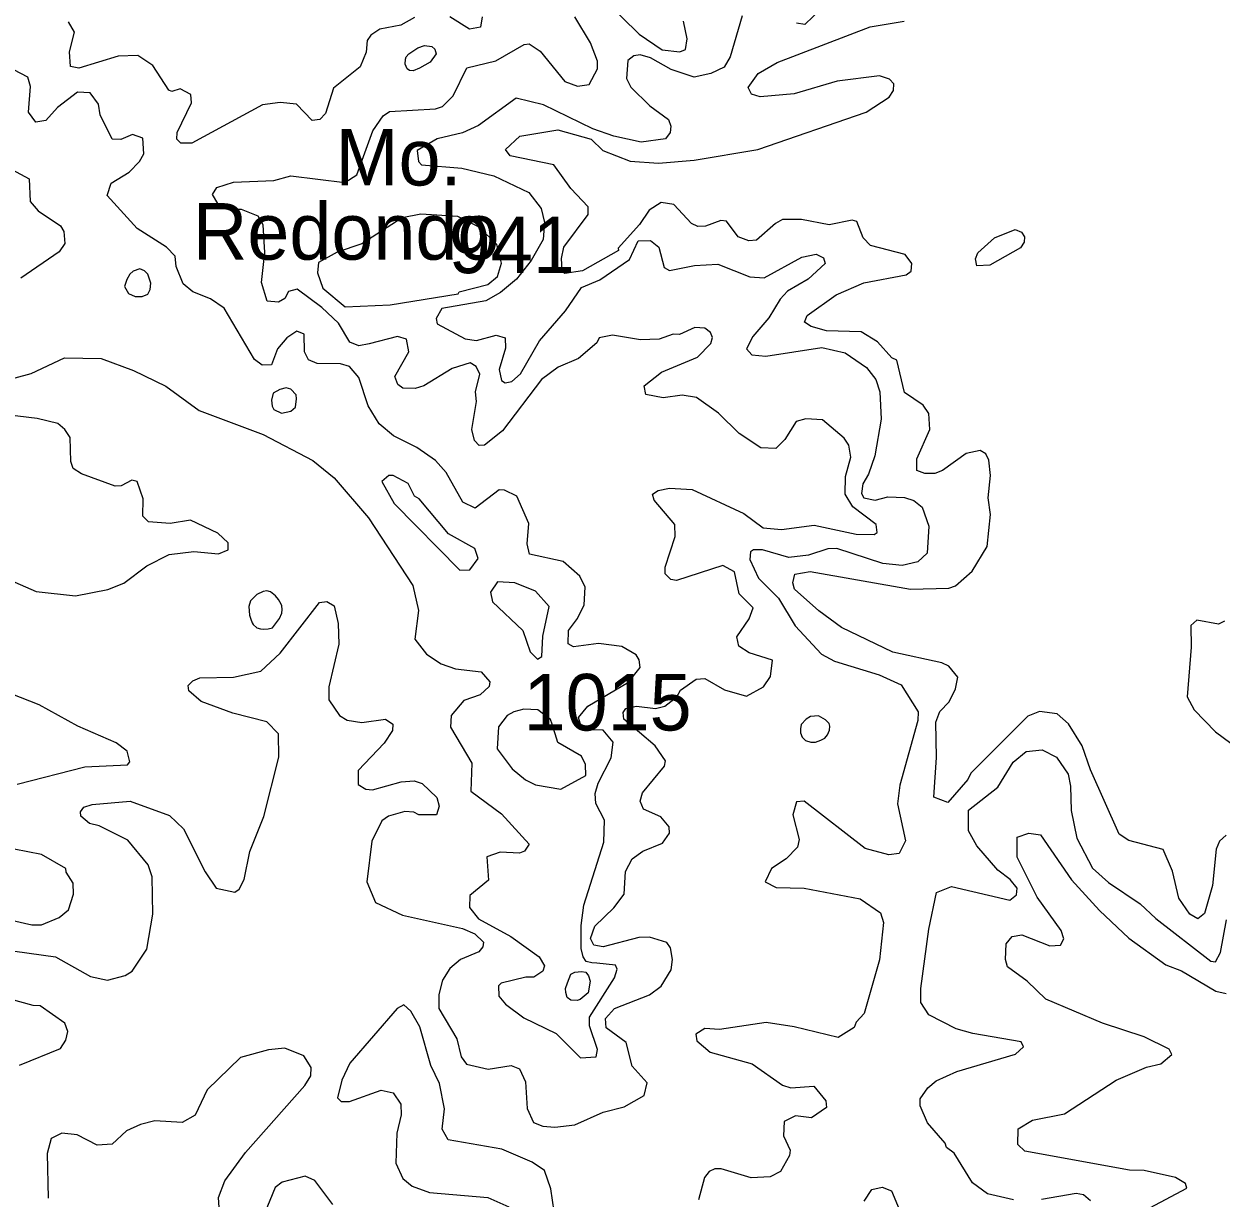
# Model space of a CAD drawing. Header units: kilometres. Extents: x 178.1 to 232.4, y 8228.7 to 8284.8.
# Drawn here: x 190.033 to 193.422, y 8277.547 to 8280.871 of the extents above; entities that cross this region are included whole.
import ezdxf

# ---------------------------------------------------------------- set-up
doc = ezdxf.new("R2010")
doc.units = ezdxf.units.KM
for name, color, linetype in [('1', 7, 'Continuous'), ('2', 7, 'Continuous'), ('21', 7, 'Continuous'), ('27', 7, 'Continuous')]:
    doc.layers.add(name, color=color, linetype=linetype)
doc.styles.add('dgn002', font='dgn002.shx')
doc.styles.add('dgn044', font='dgn044.shx')

msp = doc.modelspace()

# ---------------------------------------------------------------- linework, layer by layer
at = {"layer": '1', "color": 5, "linetype": 'Continuous', "lineweight": 13, "flags": 128}
for points in [[(190.3175, 8280.1274), (190.3291, 8280.1075), (190.3474, 8280.0992), (190.3673, 8280.0992), (190.3838, 8280.1058), (190.3905, 8280.1191), (190.3921, 8280.1373), (190.3838, 8280.1622), (190.3739, 8280.1721), (190.3606, 8280.1771), (190.3424, 8280.1705), (190.3324, 8280.1622), (190.3241, 8280.1473), (190.3175, 8280.1274)], [(190.7386, 8279.8256), (190.7337, 8279.8057), (190.7353, 8279.7891), (190.7403, 8279.7792), (190.7618, 8279.7692), (190.7884, 8279.7742), (190.8016, 8279.7858), (190.805, 8279.809), (190.8033, 8279.8206), (190.7884, 8279.8372), (190.7751, 8279.8405), (190.7569, 8279.8356), (190.7386, 8279.8256)], [(191.1517, 8279.5264), (191.1385, 8279.5339), (191.1211, 8279.5701), (191.0784, 8279.5929), (191.0655, 8279.5924), (191.0466, 8279.5757), (191.0811, 8279.5133), (191.2674, 8279.3242), (191.2951, 8279.3252), (191.319, 8279.3576), (191.3096, 8279.3861), (191.2348, 8279.4274), (191.1517, 8279.5264)], [(191.4664, 8279.0932), (191.487, 8279.0729), (191.4987, 8279.0806), (191.5022, 8279.1375), (191.5197, 8279.2214), (191.4815, 8279.2655), (191.423, 8279.2883), (191.3738, 8279.2913), (191.3542, 8279.2627), (191.3597, 8279.2345), (191.4453, 8279.1542), (191.4664, 8279.0932)], [(191.3725, 8278.8193), (191.4153, 8278.762), (191.4529, 8278.731), (191.4808, 8278.7168), (191.5527, 8278.705), (191.6235, 8278.7431), (191.6224, 8278.7742), (191.6118, 8278.7981), (191.544, 8278.8371), (191.5284, 8278.8887), (191.5236, 8278.9021), (191.4879, 8278.9292), (191.4481, 8278.9308), (191.4201, 8278.9237), (191.401, 8278.9135), (191.3767, 8278.8807), (191.3725, 8278.8193)], [(191.5808, 8278.181), (191.5929, 8278.1871), (191.611, 8278.1888), (191.6239, 8278.1871), (191.6317, 8278.1767), (191.636, 8278.1612), (191.6299, 8278.1284), (191.6075, 8278.1095), (191.5989, 8278.1069), (191.5816, 8278.1077), (191.5713, 8278.1155), (191.567, 8278.1293), (191.5661, 8278.1405), (191.5722, 8278.1569), (191.5808, 8278.181)]]:
    msp.add_lwpolyline(points, dxfattribs=at)
at = {"layer": '2', "color": 3, "linetype": 'Continuous', "lineweight": 0, "flags": 128}
for points in [[(191.6765, 8280.9388), (191.7748, 8280.8412), (191.8402, 8280.7968), (191.8897, 8280.7914), (191.9055, 8280.7982), (191.9102, 8280.8284), (191.9007, 8280.8784)], [(192.2908, 8280.9144), (192.2441, 8280.869), (192.2206, 8280.873)], [(191.139, 8280.8883), (191.0997, 8280.8668), (191.0405, 8280.8554), (191.0154, 8280.8389), (191.0049, 8280.8235), (191.0016, 8280.7904), (190.985, 8280.7487), (190.9097, 8280.689), (190.8862, 8280.6167), (190.8709, 8280.6001), (190.8486, 8280.5974), (190.8049, 8280.6436), (190.758, 8280.648), (190.708, 8280.6418), (190.5086, 8280.5331), (190.4772, 8280.5331), (190.4656, 8280.5446), (190.4667, 8280.5632), (190.5074, 8280.6474), (190.5056, 8280.6711), (190.475, 8280.6873), (190.452, 8280.6794), (190.4434, 8280.6833), (190.3978, 8280.7525), (190.3556, 8280.7813), (190.2998, 8280.7796), (190.1879, 8280.7454), (190.1646, 8280.7504), (190.1622, 8280.7913), (190.1763, 8280.8471), (190.1589, 8280.8767)], [(191.3141, 8279.8021), (191.3113, 8279.829), (191.3238, 8279.8795), (191.3136, 8279.9009), (191.2965, 8279.9117), (191.2453, 8279.8957), (191.165, 8279.846), (191.1404, 8279.8384), (191.106, 8279.84), (191.0911, 8279.8499), (191.0826, 8279.8723), (191.1229, 8279.9429), (191.1161, 8279.978), (191.0905, 8279.9862), (191.01, 8279.9647), (190.9807, 8279.9599), (190.9558, 8279.9699), (190.9239, 8280.0233), (190.8764, 8280.0677), (190.8066, 8280.12), (190.7819, 8280.1132), (190.7712, 8280.0939), (190.7539, 8280.0835), (190.7216, 8280.0858), (190.7054, 8280.1385), (190.7152, 8280.224), (190.7101, 8280.3023), (190.6957, 8280.3261), (190.649, 8280.3451), (190.617, 8280.3453), (190.5819, 8280.362), (190.567, 8280.3876), (190.5789, 8280.4075), (190.6258, 8280.4223), (190.74, 8280.4273), (190.7883, 8280.4406), (190.9418, 8280.4215), (190.9752, 8280.4431), (191.0211, 8280.5684), (191.0498, 8280.6101), (191.0675, 8280.6231), (191.1984, 8280.63), (191.2182, 8280.6364), (191.2479, 8280.6672), (191.2865, 8280.7466), (191.3693, 8280.7658), (191.4493, 8280.8125), (191.4634, 8280.8139), (191.4945, 8280.7936), (191.5646, 8280.7075), (191.6003, 8280.6943), (191.633, 8280.6989), (191.6565, 8280.7436), (191.6567, 8280.765), (191.6368, 8280.817), (191.5926, 8280.8908)], [(191.3304, 8280.8907), (191.3258, 8280.861), (191.294, 8280.8557), (191.2384, 8280.8902)], [(192.0662, 8280.8934), (192.0323, 8280.7774), (192.0153, 8280.7486), (191.9779, 8280.7299), (191.9308, 8280.7195), (191.8655, 8280.7412), (191.807, 8280.7743), (191.7776, 8280.783), (191.7594, 8280.7798), (191.7424, 8280.7669), (191.7392, 8280.7162), (191.7511, 8280.692), (191.8046, 8280.6383), (191.8573, 8280.6), (191.864, 8280.5815), (191.8624, 8280.5632)], [(192.1104, 8280.5147), (192.4178, 8280.6204), (192.4829, 8280.6629), (192.4945, 8280.6819), (192.4955, 8280.7012), (192.4836, 8280.7142), (192.4549, 8280.7234), (192.335, 8280.7088), (192.214, 8280.6723), (192.1175, 8280.6646), (192.0923, 8280.6716), (192.0833, 8280.6911), (192.1115, 8280.7305), (192.1654, 8280.7616), (192.4284, 8280.8624), (192.5251, 8280.8784)], [(191.1227, 8280.7859), (191.1477, 8280.8029), (191.1674, 8280.8092), (191.1879, 8280.8065), (191.196, 8280.7993), (191.1995, 8280.7859), (191.1834, 8280.7627), (191.1531, 8280.7457), (191.1352, 8280.7376), (191.1244, 8280.7385), (191.1182, 8280.743), (191.1119, 8280.7564), (191.1128, 8280.7707), (191.1155, 8280.7779), (191.1227, 8280.7859)], [(190.3698, 8280.547), (190.34, 8280.5572), (190.3076, 8280.5431), (190.2828, 8280.5447), (190.2486, 8280.6129), (190.244, 8280.6437), (190.2206, 8280.676), (190.1847, 8280.677), (190.1281, 8280.6336), (190.0951, 8280.5976), (190.0664, 8280.5926), (190.0454, 8280.6208), (190.0517, 8280.6934), (190.0435, 8280.7195), (190.0042, 8280.7403)], [(191.4264, 8280.6609), (191.3196, 8280.5831), (191.2748, 8280.5625), (191.2032, 8280.5449), (191.1466, 8280.5123), (191.1496, 8280.4816), (191.1589, 8280.472), (191.2725, 8280.462), (191.3636, 8280.4403), (191.4619, 8280.3933), (191.497, 8280.3483), (191.5069, 8280.3082), (191.5028, 8280.2604), (191.4692, 8280.2011), (191.4278, 8280.1478), (191.3823, 8280.1106), (191.3407, 8280.0868), (191.2163, 8280.0653), (191.1996, 8280.0371), (191.2025, 8280.0215), (191.2821, 8279.9796), (191.3138, 8279.9749), (191.3703, 8279.9897), (191.3955, 8279.9818), (191.3966, 8279.9528), (191.3785, 8279.8925), (191.3852, 8279.8618), (191.3952, 8279.855), (191.4141, 8279.8586), (191.4388, 8279.8805), (191.4926, 8279.9738), (191.5657, 8280.0582), (191.6119, 8280.1243), (191.6635, 8280.1462), (191.747, 8280.2039), (191.7718, 8280.2563), (191.8064, 8280.2579), (191.8301, 8280.2392), (191.8456, 8280.1811), (191.8609, 8280.1726), (191.9313, 8280.1873), (191.9972, 8280.1903), (192.0882, 8280.1551), (192.1287, 8280.152), (192.2355, 8280.21), (192.2759, 8280.2185), (192.2968, 8280.2082), (192.3015, 8280.1921), (192.2535, 8280.1486), (192.1947, 8280.114), (192.1735, 8280.0916), (192.1417, 8280.0385), (192.0962, 8279.9863), (192.0788, 8279.9507), (192.0941, 8279.9343), (192.1333, 8279.9305), (192.2921, 8279.9548), (192.3582, 8279.9392), (192.4183, 8279.8977), (192.4449, 8279.8644), (192.4564, 8279.8297), (192.4598, 8279.7519), (192.442, 8279.648), (192.4243, 8279.5961), (192.4078, 8279.5688), (192.4044, 8279.5414), (192.4107, 8279.5296), (192.4427, 8279.5226), (192.4788, 8279.532), (192.5258, 8279.5302), (192.552, 8279.522), (192.5757, 8279.5032), (192.5949, 8279.449), (192.5902, 8279.3723), (192.5636, 8279.3479), (192.5192, 8279.338), (192.465, 8279.3432), (192.3342, 8279.3855), (192.3086, 8279.3853), (192.2543, 8279.3671), (192.1988, 8279.3608), (192.1242, 8279.3821), (192.0986, 8279.3821), (192.0898, 8279.3765), (192.0881, 8279.3545), (192.1127, 8279.3017), (192.169, 8279.245), (192.2164, 8279.1667), (192.2912, 8279.0867), (192.3277, 8279.0672), (192.4541, 8279.0281), (192.5168, 8278.9999), (192.5649, 8278.9232), (192.5635, 8278.8993), (192.5127, 8278.7156)], [(191.6435, 8280.574), (191.5039, 8280.6418), (191.4264, 8280.6609)], [(193.0524, 8278.7591), (193.0294, 8278.8275), (192.9898, 8278.89), (192.9583, 8278.9176), (192.9081, 8278.9244), (192.8747, 8278.9114), (192.7137, 8278.7499), (192.7051, 8278.732), (192.6482, 8278.6667), (192.6087, 8278.6816), (192.6162, 8278.7939), (192.6143, 8278.8944), (192.6264, 8278.9245), (192.6528, 8278.9517), (192.6705, 8278.989), (192.6766, 8279.0216), (192.6511, 8279.0525), (192.6313, 8279.0622), (192.4931, 8279.0926), (192.3474, 8279.1622), (192.2834, 8279.2095), (192.2147, 8279.2711), (192.21, 8279.2891), (192.2152, 8279.3128), (192.2584, 8279.3212), (192.543, 8279.2704), (192.6516, 8279.2739), (192.6704, 8279.2804), (192.7173, 8279.322), (192.7597, 8279.3917), (192.7693, 8279.482), (192.7629, 8279.5294), (192.7695, 8279.5923), (192.7645, 8279.6363), (192.7558, 8279.6537), (192.7404, 8279.6635), (192.7009, 8279.6549), (192.6333, 8279.6066), (192.6121, 8279.5983), (192.5838, 8279.5986), (192.561, 8279.6064), (192.5606, 8279.6395), (192.598, 8279.7231), (192.595, 8279.7684), (192.5787, 8279.7915), (192.5257, 8279.8273), (192.5039, 8279.9187), (192.4899, 8279.9256), (192.4494, 8279.9708), (192.4029, 8279.9991), (192.3047, 8280.0019), (192.2618, 8280.0146), (192.2432, 8280.0268), (192.2506, 8280.0453), (192.3323, 8280.1035), (192.4106, 8280.1376), (192.5311, 8280.1605), (192.5451, 8280.1708), (192.547, 8280.1923), (192.5277, 8280.2178), (192.4298, 8280.2437), (192.4091, 8280.2648), (192.3906, 8280.3116), (192.3781, 8280.3151), (192.313, 8280.3023), (192.2346, 8280.3172), (192.1808, 8280.317), (192.1605, 8280.3054), (192.1066, 8280.2584), (192.0854, 8280.2564), (192.0553, 8280.2683), (192.022, 8280.3119), (192.006, 8280.3138), (191.9628, 8280.2977), (191.9407, 8280.2976), (191.9233, 8280.3061), (191.8731, 8280.3591), (191.8372, 8280.3649), (191.8034, 8280.3432), (191.7756, 8280.303), (191.7153, 8280.2362), (191.7159, 8280.2289), (191.6145, 8280.1713), (191.5641, 8280.1642), (191.5564, 8280.1748), (191.5548, 8280.2066), (191.5617, 8280.2391), (191.6302, 8280.3311), (191.6301, 8280.3532), (191.5811, 8280.4045), (191.5328, 8280.4716), (191.4095, 8280.4973), (191.3966, 8280.5148), (191.4373, 8280.5529), (191.5448, 8280.5706)], [(191.5448, 8280.5706), (191.6385, 8280.5441), (191.6715, 8280.5119), (191.7496, 8280.4818), (191.8294, 8280.4769)], [(191.8624, 8280.5632), (191.8492, 8280.545), (191.7804, 8280.5362), (191.7028, 8280.5526), (191.6435, 8280.574)], [(190.3304, 8280.4513), (190.36, 8280.4808), (190.3727, 8280.5029), (190.3698, 8280.547)], [(191.8294, 8280.4769), (191.9306, 8280.4852), (192.1104, 8280.5147)], [(189.9589, 8280.4796), (190.0479, 8280.4324), (190.0508, 8280.368), (190.0734, 8280.3419), (190.1359, 8280.2988), (190.1457, 8280.2835), (190.149, 8280.2493), (190.1328, 8280.2256), (190.0239, 8280.151)], [(190.4612, 8280.2137), (190.4364, 8280.2385), (190.353, 8280.2917), (190.2684, 8280.3851), (190.2798, 8280.42), (190.3304, 8280.4513)], [(190.8672, 8280.1949), (190.8641, 8280.1659), (190.8792, 8280.1228), (190.9427, 8280.0696), (191.0701, 8280.0754), (191.2625, 8280.1067), (191.2655, 8280.1119), (191.3458, 8280.1335), (191.3734, 8280.156), (191.3849, 8280.1938), (191.3718, 8280.2463), (191.3215, 8280.2953), (191.2617, 8280.3253), (191.157, 8280.332), (191.1039, 8280.322), (190.9899, 8280.2483), (190.9193, 8280.225), (190.8672, 8280.1949)], [(192.8388, 8280.2886), (192.8575, 8280.281), (192.8655, 8280.2683), (192.8647, 8280.253), (192.8542, 8280.2373), (192.7676, 8280.1878), (192.7303, 8280.1859), (192.7267, 8280.2059), (192.7335, 8280.2226), (192.7807, 8280.2652), (192.8388, 8280.2886)], [(191.3849, 8278.635), (191.4635, 8278.5487), (191.4501, 8278.529), (191.4361, 8278.5231), (191.3809, 8278.5263), (191.3431, 8278.5134), (191.3486, 8278.4475), (191.2954, 8278.4036), (191.2947, 8278.3696), (191.3195, 8278.3373), (191.4118, 8278.2873), (191.4915, 8278.2301), (191.5063, 8278.2043), (191.5023, 8278.1897), (191.4764, 8278.1724), (191.4536, 8278.1724), (191.3836, 8278.1558), (191.3768, 8278.148), (191.3774, 8278.1191), (191.3962, 8278.0959), (191.4483, 8278.0572), (191.5394, 8278.0134), (191.6086, 8277.9443), (191.653, 8277.9473), (191.6564, 8277.9681), (191.6343, 8278.0351), (191.6338, 8278.0597), (191.7053, 8278.171), (191.7124, 8278.1955), (191.7075, 8278.2067), (191.6545, 8278.2119), (191.6403, 8278.2129), (191.6248, 8278.2173), (191.6158, 8278.2305), (191.6107, 8278.2537), (191.6101, 8278.319), (191.6178, 8278.3765), (191.6749, 8278.555), (191.6761, 8278.6167), (191.6522, 8278.6644), (191.65, 8278.6922), (191.6587, 8278.7221), (191.6957, 8278.7933), (191.7011, 8278.8378), (191.6724, 8278.8718), (191.6138, 8278.8727), (191.6025, 8278.9071), (191.6291, 8278.9393), (191.7447, 8279.0077), (191.7773, 8279.0493), (191.775, 8279.071), (191.7658, 8279.0851), (191.7257, 8279.1089), (191.6594, 8279.1171), (191.5886, 8279.1075), (191.5733, 8279.1157), (191.5749, 8279.154), (191.6003, 8279.1875), (191.6188, 8279.2266), (191.6219, 8279.2769), (191.6069, 8279.3079), (191.5596, 8279.3492), (191.4641, 8279.3699), (191.4577, 8279.399), (191.4625, 8279.4568), (191.4287, 8279.5339), (191.3939, 8279.5514), (191.3784, 8279.5518), (191.3108, 8279.4997), (191.2757, 8279.5168), (191.2286, 8279.6011), (191.1985, 8279.6346), (191.1448, 8279.6719), (191.0792, 8279.7049), (191.0385, 8279.739), (191.0077, 8279.7901), (190.9809, 8279.8698), (190.9547, 8279.9014), (190.9288, 8279.9089), (190.8633, 8279.9091), (190.8384, 8279.9194), (190.8275, 8279.9429), (190.8264, 8279.9929), (190.8051, 8280.0011), (190.7767, 8279.982), (190.7504, 8279.951), (190.7339, 8279.9058), (190.7071, 8279.9043), (190.6856, 8279.9206), (190.5995, 8280.0658), (190.5607, 8280.0923), (190.5106, 8280.1124), (190.4832, 8280.1347), (190.4635, 8280.1839), (190.4612, 8280.2137)], [(191.637, 8278.2816), (191.6489, 8278.3167), (191.7032, 8278.3689), (191.732, 8278.4077), (191.7359, 8278.4719), (191.7547, 8278.5075), (191.7852, 8278.5296), (191.8404, 8278.5523), (191.8607, 8278.5802), (191.86, 8278.5982), (191.8363, 8278.6266), (191.7871, 8278.6484), (191.7778, 8278.6711), (191.7839, 8278.6947), (191.8462, 8278.77), (191.8488, 8278.785), (191.8196, 8278.8277), (191.7314, 8278.9029), (191.729, 8278.9217), (191.7368, 8278.9329), (191.767, 8278.9392), (191.8213, 8278.9331), (191.8476, 8278.9397), (191.8816, 8278.9657), (191.892, 8278.9852), (191.9363, 8279.0163), (191.961, 8279.0179), (192.0163, 8278.9854), (192.0782, 8278.9677), (192.1272, 8278.9941), (192.1467, 8279.0232), (192.1526, 8279.0698), (192.0863, 8279.0902), (192.0569, 8279.1094), (192.0515, 8279.1362), (192.0866, 8279.1871), (192.0979, 8279.2177), (192.0574, 8279.2575), (192.0443, 8279.3199), (192.0115, 8279.3373), (191.8801, 8279.2952), (191.8642, 8279.2986), (191.8483, 8279.3144), (191.8479, 8279.3333), (191.877, 8279.4194), (191.8756, 8279.4535), (191.8175, 8279.5226), (191.812, 8279.54), (191.8289, 8279.5504), (191.8608, 8279.5567), (191.9244, 8279.5533), (192.0708, 8279.4846), (192.1257, 8279.4447), (192.1775, 8279.44), (192.2705, 8279.4521), (192.3891, 8279.4265), (192.4401, 8279.4252), (192.4481, 8279.4308), (192.4453, 8279.454), (192.3798, 8279.5037), (192.358, 8279.5394), (192.3593, 8279.5897), (192.3741, 8279.6441), (192.368, 8279.678), (192.355, 8279.6977), (192.294, 8279.7504), (192.2468, 8279.7526), (192.2193, 8279.7453), (192.187, 8279.694), (192.1614, 8279.6689), (192.1192, 8279.6706), (192.0574, 8279.7115), (191.9994, 8279.7686), (191.9369, 8279.8132), (191.896, 8279.8202), (191.8428, 8279.8127), (191.7936, 8279.8221), (191.7886, 8279.8459), (191.8376, 8279.8849), (191.9398, 8279.9272), (191.9777, 8279.9659), (191.9824, 8279.983), (191.977, 8279.9969), (191.9611, 8280.0092), (191.9322, 8280.0118), (191.8891, 8279.9917), (191.8708, 8279.9926), (191.8318, 8279.9782), (191.7785, 8279.9765), (191.6995, 8279.9894), (191.6613, 8279.9817), (191.6545, 8279.9682), (191.603, 8279.9239), (191.5455, 8279.8992), (191.4983, 8279.8638)], [(189.9513, 8279.8542), (190.0529, 8279.8808), (190.1477, 8279.9254), (190.2517, 8279.9236), (190.3426, 8279.8895), (190.4348, 8279.8452), (190.529, 8279.7767), (190.7106, 8279.7086), (190.8508, 8279.6353), (190.9114, 8279.5857), (191.0088, 8279.4724), (191.1336, 8279.2809), (191.1499, 8279.2104), (191.14, 8279.1297), (191.1723, 8279.0868), (191.2137, 8279.059), (191.2546, 8279.0456), (191.3274, 8279.0366), (191.3523, 8279.0082), (191.3503, 8278.9955), (191.3248, 8278.9718), (191.2783, 8278.9558), (191.242, 8278.9135), (191.2404, 8278.8804), (191.3008, 8278.778), (191.298, 8278.6987), (191.3849, 8278.635)], [(191.4983, 8279.8638), (191.3879, 8279.7192), (191.3369, 8279.6785), (191.3217, 8279.6771), (191.3081, 8279.6913)], [(191.3081, 8279.6913), (191.3014, 8279.723), (191.3141, 8279.8021)], [(189.8789, 8279.3459), (190.0671, 8279.2643), (190.1786, 8279.2523), (190.2701, 8279.2702), (190.3159, 8279.288), (190.3808, 8279.3369), (190.4439, 8279.3685), (190.5137, 8279.3773), (190.5841, 8279.3708), (190.6108, 8279.3821), (190.611, 8279.4018), (190.5821, 8279.4296), (190.5045, 8279.466), (190.4468, 8279.4564), (190.3856, 8279.4617), (190.3695, 8279.4776), (190.3708, 8279.5269), (190.3536, 8279.5756), (190.3379, 8279.5793), (190.3079, 8279.5634), (190.2915, 8279.562), (190.1958, 8279.5976), (190.1722, 8279.6119), (190.1656, 8279.6318), (190.1633, 8279.7004), (190.1488, 8279.7231), (190.1287, 8279.74), (190.07, 8279.7542), (189.9846, 8279.7644)], [(190.1937, 8278.6287), (190.1926, 8278.6408), (190.2025, 8278.6537), (190.2261, 8278.6616), (190.3338, 8278.6711), (190.4454, 8278.63), (190.4848, 8278.5921), (190.5464, 8278.471), (190.5768, 8278.4247), (190.6295, 8278.413), (190.6419, 8278.4217), (190.656, 8278.4487), (190.6725, 8278.528), (190.712, 8278.6274), (190.7547, 8278.7953), (190.7539, 8278.8614), (190.721, 8278.8951), (190.624, 8278.92), (190.5342, 8278.9528), (190.5, 8278.9829), (190.4982, 8278.998), (190.5109, 8279.0116), (190.5309, 8279.02), (190.6263, 8279.0219), (190.7036, 8279.0384), (190.758, 8279.0893), (190.8692, 8279.233), (190.8902, 8279.2357), (190.911, 8279.2236), (190.9226, 8279.1732), (190.9242, 8279.1151), (190.8963, 8278.9948), (190.8963, 8278.958), (190.9264, 8278.9129), (190.9483, 8278.9004), (190.9898, 8278.8936), (191.0563, 8278.9032), (191.0773, 8278.8888), (191.0766, 8278.8705), (191.053, 8278.8347), (190.9792, 8278.7573), (190.9789, 8278.7175), (191.0011, 8278.7046), (191.0195, 8278.7026), (191.1004, 8278.7254), (191.1376, 8278.7287), (191.1607, 8278.7203), (191.2021, 8278.6809), (191.2087, 8278.6563), (191.2008, 8278.6316), (191.1512, 8278.6317), (191.1366, 8278.6398), (191.1112, 8278.6415), (191.0649, 8278.6284), (191.0463, 8278.6151), (191.0181, 8278.5576), (191.0034, 8278.442), (191.0278, 8278.3838), (191.1044, 8278.3485), (191.2743, 8278.3108), (191.3099, 8278.2955), (191.3338, 8278.2719), (191.3321, 8278.2582), (191.3211, 8278.2439), (191.269, 8278.2222), (191.2391, 8278.1976), (191.218, 8278.164), (191.2074, 8278.1231), (191.2074, 8278.0844), (191.2581, 8277.9978), (191.2704, 8277.9468), (191.2857, 8277.9262), (191.3473, 8277.9126), (191.4124, 8277.9222), (191.4359, 8277.9136), (191.4525, 8277.8762), (191.4572, 8277.8007), (191.4759, 8277.7611), (191.5021, 8277.7512), (191.5363, 8277.748), (191.5929, 8277.7551), (191.6732, 8277.7906), (191.7324, 8277.8054), (191.789, 8277.838), (191.7976, 8277.8739), (191.7547, 8277.9207), (191.7375, 8277.9874), (191.6815, 8278.0295), (191.6796, 8278.0558), (191.705, 8278.0836), (191.8037, 8278.1224), (191.837, 8278.1469), (191.8654, 8278.1935), (191.8689, 8278.2225), (191.8638, 8278.2552)], [(190.7366, 8279.1618), (190.7566, 8279.1873), (190.7627, 8279.2027), (190.7642, 8279.2134), (190.7627, 8279.2236), (190.7612, 8279.2282), (190.754, 8279.2415), (190.7453, 8279.2518), (190.7305, 8279.263), (190.7208, 8279.2661), (190.71, 8279.264), (190.6921, 8279.2553), (190.6742, 8279.2374), (190.6696, 8279.2216), (190.6711, 8279.197), (190.6752, 8279.1858), (190.6793, 8279.1756), (190.6819, 8279.171), (190.6926, 8279.1612), (190.7023, 8279.1587), (190.711, 8279.1577), (190.7243, 8279.1582), (190.7366, 8279.1618)], [(193.4315, 8279.1805), (193.4147, 8279.1716), (193.3534, 8279.1829), (193.3362, 8279.1677), (193.3372, 8279.1067), (193.3259, 8278.9664), (193.3465, 8278.9289), (193.4065, 8278.8672), (193.5326, 8278.7737)], [(190.0759, 8278.943), (189.9968, 8278.9742)], [(190.2938, 8278.8357), (190.1859, 8278.8833), (190.0759, 8278.943)], [(192.2311, 8278.8645), (192.2361, 8278.8523), (192.2459, 8278.8429), (192.2607, 8278.8378), (192.2737, 8278.8382), (192.2888, 8278.8436), (192.3007, 8278.8494), (192.3076, 8278.8588), (192.3133, 8278.8721), (192.3144, 8278.8829), (192.3126, 8278.8901), (192.3018, 8278.9013), (192.2823, 8278.9121), (192.2596, 8278.9107), (192.2477, 8278.9024), (192.2336, 8278.8873), (192.2311, 8278.8753), (192.2311, 8278.8645)], [(190.2049, 8278.7682), (190.3259, 8278.7735), (190.333, 8278.7823), (190.325, 8278.8127), (190.2938, 8278.8357)], [(192.8345, 8277.5421), (192.7607, 8277.5595), (192.7184, 8277.5905), (192.6664, 8277.6742), (192.6444, 8277.6908), (192.6408, 8277.7032), (192.5906, 8277.7604), (192.5703, 8277.8083), (192.5706, 8277.8281), (192.5917, 8277.8596), (192.6159, 8277.8792), (192.674, 8277.9058), (192.8404, 8277.9548), (192.8626, 8277.975), (192.8564, 8277.99), (192.7194, 8278.0129), (192.6725, 8278.0265), (192.5953, 8278.0659), (192.5722, 8278.1006), (192.5719, 8278.1406), (192.5951, 8278.3081), (192.6161, 8278.4122), (192.659, 8278.4291), (192.8239, 8278.3903), (192.8434, 8278.4053), (192.8448, 8278.4241), (192.8251, 8278.449), (192.7903, 8278.4759), (192.7309, 8278.5447), (192.7072, 8278.5866), (192.7073, 8278.645), (192.7902, 8278.7102), (192.8333, 8278.7808), (192.8702, 8278.8117), (192.916, 8278.816), (192.9562, 8278.7952), (192.9894, 8278.747)], [(190.0132, 8278.719), (190.2049, 8278.7682)], [(193.1612, 8278.5594), (193.1336, 8278.5777), (193.0524, 8278.7591)], [(192.9894, 8278.747), (192.9964, 8278.7136), (192.9982, 8278.6439), (193.0134, 8278.5664), (193.0585, 8278.4809)], [(192.5127, 8278.7156), (192.5062, 8278.6636), (192.5289, 8278.5584), (192.5109, 8278.5228), (192.4817, 8278.5184)], [(192.2418, 8278.6709), (192.22, 8278.669), (192.2097, 8278.6317), (192.2275, 8278.5625), (192.223, 8278.5403), (192.1909, 8278.5074), (192.1495, 8278.4804), (192.1313, 8278.4426), (192.1624, 8278.4263), (192.242, 8278.4242), (192.4, 8278.3947), (192.4578, 8278.3551), (192.4663, 8278.3278), (192.455, 8278.2219), (192.4121, 8278.0694), (192.3894, 8278.0456), (192.3837, 8278.0305), (192.3382, 8278.0017), (192.2131, 8278.0325), (192.1347, 8278.044), (192.0024, 8278.0245), (191.961, 8278.0276), (191.9353, 8278.0109), (191.9378, 8277.9925), (191.9753, 8277.9599), (192.0942, 8277.9272), (192.1809, 8277.8666), (192.2039, 8277.8598), (192.2689, 8277.8643), (192.303, 8277.8224), (192.3049, 8277.8034), (192.2631, 8277.7747), (192.2171, 8277.7805), (192.1854, 8277.7639), (192.1837, 8277.7239), (192.2025, 8277.6833), (192.2001, 8277.6678), (192.1748, 8277.6229), (192.1455, 8277.6079), (192.0916, 8277.6047), (192.0073, 8277.6305), (191.9888, 8277.6306), (191.9729, 8277.6224), (191.9599, 8277.606), (191.9427, 8277.5423)], [(192.4817, 8278.5184), (192.4146, 8278.5364), (192.2418, 8278.6709)], [(190.2457, 8278.6014), (190.2187, 8278.6076), (190.1937, 8278.6287)], [(190.3975, 8278.3509), (190.3958, 8278.4566), (190.3841, 8278.4905), (190.3266, 8278.5608), (190.2457, 8278.6014)], [(193.2202, 8277.5197), (193.3252, 8277.5752), (193.3219, 8277.5884), (193.2935, 8277.6058), (193.2046, 8277.6258), (193.163, 8277.6264), (192.8664, 8277.6804), (192.847, 8277.6988), (192.8482, 8277.7435), (192.8887, 8277.7677), (192.9794, 8277.7855), (193.125, 8277.881), (193.2115, 8277.9175), (193.2519, 8277.9277), (193.2825, 8277.9536), (193.2754, 8277.9687), (193.2046, 8278.0042), (193.0861, 8278.0423), (192.9261, 8278.1104), (192.8731, 8278.1609), (192.8175, 8278.2023), (192.8123, 8278.2226), (192.8139, 8278.2672), (192.831, 8278.2873), (192.8586, 8278.2923), (192.9373, 8278.2615), (192.9678, 8278.2632), (192.9768, 8278.2808), (192.9698, 8278.3048), (192.9015, 8278.399), (192.8446, 8278.5125), (192.8454, 8278.5689), (192.8781, 8278.5805), (192.9112, 8278.5752), (192.9987, 8278.4485), (193.0777, 8278.3614), (193.1612, 8278.2828), (193.2659, 8278.2075), (193.3099, 8278.1901), (193.4074, 8278.1333), (193.4365, 8278.1264)], [(193.3337, 8278.3508), (193.3031, 8278.3966), (193.2844, 8278.4727), (193.258, 8278.5344), (193.1612, 8278.5594)], [(193.4367, 8278.5749), (193.418, 8278.5575), (193.4083, 8278.5352), (193.398, 8278.4321), (193.3755, 8278.3531), (193.3561, 8278.3376), (193.3337, 8278.3508)], [(189.9258, 8278.35), (190.0553, 8278.3209), (190.0824, 8278.3207), (190.1328, 8278.3412), (190.159, 8278.3628), (190.1733, 8278.408), (190.1719, 8278.439), (190.1525, 8278.4695), (190.1519, 8278.4801), (190.0821, 8278.5194), (189.9662, 8278.5425)], [(193.0585, 8278.4809), (193.1035, 8278.4408), (193.1935, 8278.3802)], [(193.1935, 8278.3802), (193.2375, 8278.3382), (193.3935, 8278.2177), (193.406, 8278.2164), (193.4202, 8278.2425), (193.4372, 8278.3345)], [(190.0074, 8278.2466), (190.1226, 8278.2299), (190.2215, 8278.1742), (190.2695, 8278.1645), (190.3195, 8278.1772), (190.3393, 8278.1899), (190.381, 8278.2521), (190.3975, 8278.3509)], [(191.8638, 8278.2552), (191.8535, 8278.2712), (191.8035, 8278.2862), (191.7741, 8278.2849), (191.6732, 8278.2581)], [(191.6732, 8278.2581), (191.6465, 8278.2634), (191.637, 8278.2816)], [(190.0207, 8277.9238), (190.136, 8277.9705), (190.1518, 8277.9941), (190.157, 8278.0189), (190.1484, 8278.0425), (190.0785, 8278.0915), (190.059, 8278.0922), (189.9003, 8278.1358)], [(191.5344, 8277.5097), (191.5248, 8277.574), (191.5068, 8277.6252), (191.4718, 8277.6493), (191.3861, 8277.6854), (191.2336, 8277.712), (191.2173, 8277.7423), (191.2238, 8277.8004), (191.2098, 8277.872), (191.1848, 8277.9224), (191.1539, 8278.0323), (191.1287, 8278.0764), (191.1088, 8278.0947), (191.0895, 8278.0839), (190.9557, 8277.9288), (190.9332, 8277.8809), (190.9209, 8277.8307), (190.9314, 8277.8207), (190.9543, 8277.8209), (191.0444, 8277.853), (191.0782, 8277.8451), (191.1002, 8277.8129), (191.1004, 8277.7829), (191.089, 8277.7313), (191.0856, 8277.6465), (191.1059, 8277.6025), (191.1316, 8277.581), (191.1813, 8277.5629), (191.3466, 8277.5487), (191.4059, 8277.5226)], [(190.587, 8277.4911), (190.5836, 8277.5489), (190.6017, 8277.5963), (190.6597, 8277.676), (190.8282, 8277.8659), (190.8451, 8277.893), (190.8464, 8277.9171), (190.8253, 8277.9501), (190.7718, 8277.9715), (190.7251, 8277.9667), (190.6462, 8277.9451), (190.5519, 8277.8541), (190.5181, 8277.7818), (190.481, 8277.7612), (190.4032, 8277.7659), (190.363, 8277.756), (190.3236, 8277.7378), (190.283, 8277.7), (190.2402, 8277.6972), (190.1834, 8277.7262), (190.1404, 8277.731), (190.1099, 8277.7162), (190.0983, 8277.6738), (190.1011, 8277.547)], [(190.9078, 8277.5289), (190.8569, 8277.5975), (190.8295, 8277.6093), (190.7638, 8277.5923), (190.7446, 8277.5775), (190.7138, 8277.5037)], [(192.4118, 8277.5388), (192.4339, 8277.5713), (192.4628, 8277.5782), (192.4896, 8277.5677), (192.525, 8277.4821)], [(193.0525, 8277.5396), (193.0332, 8277.5564), (193.0116, 8277.56), (192.9142, 8277.5438)]]:
    msp.add_lwpolyline(points, dxfattribs=at)

# ---------------------------------------------------------------- texts
at = {"layer": '21', "color": 7, "linetype": 'Continuous', "lineweight": 0, "style": 'dgn002'}
for s, p in [('941', (191.2355, 8280.1652)), ('1015', (191.4473, 8278.8708))]:
    msp.add_text(s, height=0.16, dxfattribs=at).set_placement(p)
at = {"layer": '27', "color": 1, "linetype": 'Continuous', "lineweight": 0, "true_color": 0xf00000, "insert": (190.945, 8280.2011), "char_height": 0.16, "attachment_point": 8, "line_spacing_factor": 0.7875, "style": 'dgn044'}
msp.add_mtext('     Mo.\\PRedondo', dxfattribs=at)

doc.saveas('drawing.dxf')
